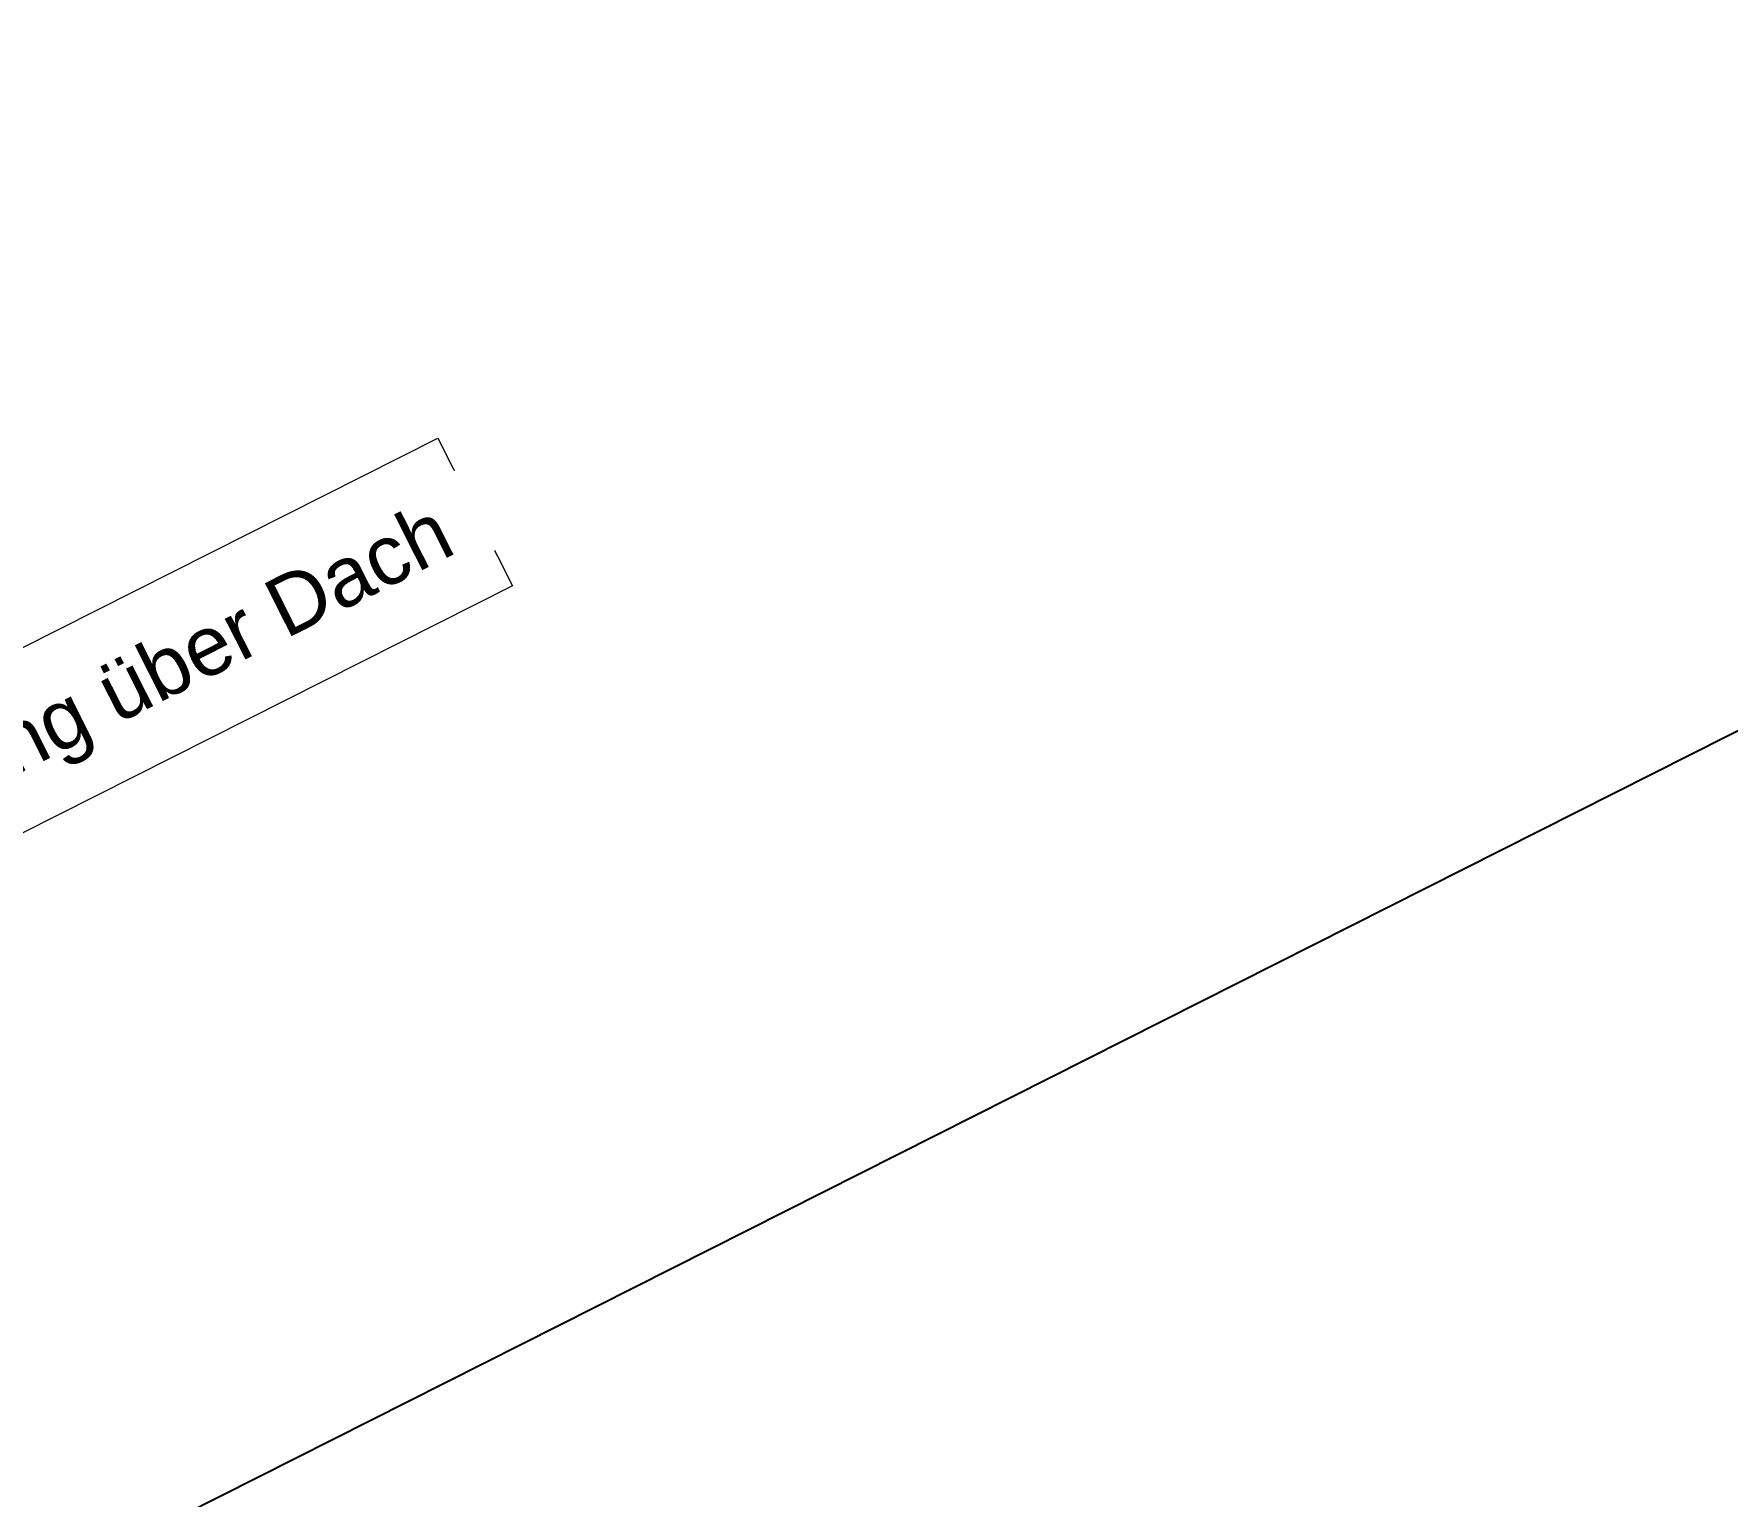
# Model space of a CAD drawing. Header units: metres. Extents: x 2682525 to 2683550, y 1250555 to 1251328.
# Drawn here: x 2683139.43 to 2683142.996, y 1250902.783 to 1250905.862 of the extents above; entities that cross this region are included whole.
import ezdxf

# ---------------------------------------------------------------- set-up
doc = ezdxf.new("R2010")
doc.units = ezdxf.units.M
doc.header["$PDMODE"] = 2
doc.header["$PDSIZE"] = -2
doc.linetypes.add('IMPORT-_24_ISO-10 Strichpunktlinie _2_', pattern=[46.98999999999999, 30.47999999999999, -7.619999999999998, 1.270000000000001, -7.619999999999998])
doc.linetypes.add('Verdeckt 0_75', pattern=[1.5, 0.75, -0.75])
for name, color, linetype, lineweight, true_color in [('2458 A U1_dwg-1', 9, 'Continuous', 18, 0x808080), ('_24_000 Linien-Oeffnungsflügel 0_10', 9, 'Continuous', 18, 0x808080), ('_24_000 Linien-Strichpunktlinie 0_10', 9, 'IMPORT-_24_ISO-10 Strichpunktlinie _2_', 18, 0x808080), ('_24_200 Materialien-Beton', 9, 'Continuous', 18, 0x808080), ('_24_200 Materialien-Fertigbeton', 9, 'Continuous', 18, 0x808080), ('_24_200 Materialien-Holzwerkstoffe', 9, 'Continuous', 18, 0x808080), ('_24_200 Materialien-Kalksandstein', 9, 'Continuous', 18, 0x808080), ('_24_300 Bauteile 3D-Boden Decken', 9, 'Continuous', 18, 0x808080), ('_24_300 Bauteile 3D-Stuetze', 9, 'Continuous', 18, 0x808080), ('_24_300 Bauteile 3D-Treppe', 9, 'Continuous', 18, 0x808080), ('_24_300 Bauteile 3D-Tuer', 9, 'Continuous', 18, 0x808080), ('_24_300 Bauteile 3D-Wand Innen', 9, 'Continuous', 18, 0x808080), ('_24_800 Beschriftung-1_50-Vermassung', 9, 'Continuous', 18, 0x808080), ('_24_Keine', 9, 'Continuous', 18, 0x808080), ('Bemassung', 9, 'Continuous', 18, 0x808080)]:
    doc.layers.add(name, color=color, linetype=linetype, lineweight=lineweight, true_color=true_color)
for name, color, linetype, lineweight in [('A-____-____-DIMS', 7, 'Continuous', 9), ('A-DETL-____-MBND', 7, 'Verdeckt 0_75', 18), ('Bemassung-1', 7, 'Continuous', 18), ('G-____-____-TEXT', 7, 'Continuous', 9)]:
    doc.layers.add(name, color=color, linetype=linetype, lineweight=lineweight)
doc.styles.add('Arial_3', font='arial.ttf', dxfattribs={"height": 125})
doc.styles.add('Arial_31', font='arial.ttf', dxfattribs={"width": 0.9, "height": 200})
doc.styles.add('ISOCP_2', font='isocp___.ttf', dxfattribs={"height": 125.8608217592593})
doc.styles.add('ISOCP_5', font='isocp___.ttf', dxfattribs={"height": 100.6886574074074})
doc.dimstyles.new('2_0_mm_-_Arial', dxfattribs={"dimscale": 304.8, "dimtxt": 204.051879991394, "dimasz": 0.2460629921259842, "dimexe": 0.3280839895013123, "dimexo": 0.3280840109072179, "dimgap": 0.08202099737532807, "dimtad": 1, "dimdec": 1, "dimlfac": 0.001, "dimrnd": 0.09999999999999999, "dimzin": 0, "dimdsep": 46, "dimtxsty": 'Arial_31', "dimblk1": 'OBLIQUE', "dimblk2": 'OBLIQUE', "dimsah": 1, "dimcen": 0.09, "dimdle": 0.3280839895013123, "dimazin": 0, "dimtfac": 1, "dimtdec": 4, "dimtix": 1, "dimtmove": 0, "dimatfit": 3, "dimfxl": 1, "dimtvp": 1, "dimtfill": 1, "dimtolj": 1, "dimtzin": 0, "dimarcsym": 2})
doc.dimstyles.new('2_0_mm_-_Arial_1', dxfattribs={"dimscale": 304.8, "dimtxt": 204.051879991394, "dimasz": 0.2460629921259842, "dimexe": 0.3280839895013123, "dimexo": 0.3280840109072179, "dimgap": 0.08202099737532807, "dimtad": 1, "dimdec": 1, "dimlfac": 0.001, "dimrnd": 0.09999999999999999, "dimzin": 0, "dimdsep": 46, "dimtxsty": 'Arial_31', "dimblk1": 'OBLIQUE', "dimblk2": 'OBLIQUE', "dimsah": 1, "dimcen": 0.09, "dimdle": 0.3280839895013123, "dimazin": 0, "dimtfac": 1, "dimtdec": 4, "dimtix": 1, "dimtmove": 2, "dimatfit": 3, "dimfxl": 1, "dimtvp": 1, "dimtfill": 1, "dimtolj": 1, "dimtzin": 0, "dimarcsym": 2})
pattern_1 = [(18.233, (0, 0), (93.86460339004219, -284.9376005907786), []), (18.233, (15.645, -47.492), (93.86460339004219, -284.9376005907786), []), (18.233, (-15.645, 47.492), (93.86460339004219, -284.9376005907786), [])]
pattern_2 = [(288.233, (0, 0), (47.4896000984631, 15.64410056500704), [])]
pattern_3 = [(18.233, (0, 0), (18.77292067800844, -56.98752011815572), []), (288.233, (0, 0), (63.31313485127099, 20.85671487326738), [])]
pattern_4 = [(0, (0, 0), (0, 50), []), (90, (0, 0), (50, -3.061616997868383e-15), [])]

# ---------------------------------------------------------------- blocks, each defined once
blk = doc.blocks.new('2458 A U1_dwg_VW_SLASH-9045485-U01 Bodenplatte')
at = {"layer": 'Bemassung'}
for p, q in [((500.0534143197685, 500.0534143197683), (-500.0534143197683, -500.0534143197685)), ((890.9383564621788, 0), (-999.9999999999999, 0))]:
    blk.add_line(p, q, dxfattribs=at)
blk = doc.blocks.new('2458 A U1_dwg-9041719-U01 Bodenplatte')
at = {"layer": '_24_200 Materialien-Beton'}
h = blk.add_hatch(dxfattribs=at)
h.set_pattern_fill('FP_1', color=256, style=0, pattern_type=2)
h.set_pattern_definition(pattern_3)
h.paths.add_polyline_path([(-16198.8901205325, -20300.81674097502), (-16148.89012053248, -20300.81674097502), (-16148.89012053248, -17240.4657966687), (-16398.89012053249, -17240.4657966687), (-16398.89012047766, -20300.81674097502)])
h = blk.add_hatch(dxfattribs=at)
h.set_pattern_fill('FP_1', color=256, style=0, pattern_type=2)
h.set_pattern_definition(pattern_3)
h.paths.add_polyline_path([(-16398.89012053249, -20300.81674098039), (-16148.89012053248, -20300.81674097502), (-16148.89012053248, -17240.4657966687), (-16398.89012053249, -17240.4657966687), (-16398.89012053249, -18509.22271522267)])
h = blk.add_hatch(dxfattribs=at)
h.set_pattern_fill('FP_1', color=256, style=0, pattern_type=2)
h.set_pattern_definition(pattern_3)
h.paths.add_polyline_path([(-19598.89012033912, -22160.57036004064), (-19598.89012033912, -19451.89133933163), (-19848.89012033911, -19451.89133933163), (-19848.89012033911, -22160.57036004064)])
h = blk.add_hatch(dxfattribs=at)
h.set_pattern_fill('FP_1', color=256, style=0, pattern_type=2)
h.set_pattern_definition(pattern_3)
h.paths.add_polyline_path([(-19598.89012033912, -22160.57036004064), (-19598.89012033912, -19451.89133933163), (-19848.89012033911, -19451.89133933163), (-19848.89012033911, -22160.57036004064)])
h = blk.add_hatch(dxfattribs=at)
h.set_pattern_fill('FP_1', color=256, style=0, pattern_type=2)
h.set_pattern_definition(pattern_3)
h.paths.add_polyline_path([(-16398.89012047277, -21690.81674098387), (-16148.8901205325, -21690.81674097311), (-16148.8901205325, -20300.81674098039), (-16398.89012053249, -20300.81674098576), (-16398.89012047579, -21620.64657649162)])
h = blk.add_hatch(dxfattribs=at)
h.set_pattern_fill('FP_1', color=256, style=0, pattern_type=2)
h.set_pattern_definition(pattern_3)
h.paths.add_polyline_path([(-16398.89012047277, -21690.81674098387), (-16148.89012047577, -21690.81674097311), (-16148.8901205325, -20300.81674097502), (-16398.89012047579, -20300.81674098576), (-16398.89012047579, -21620.64657649161)])
at = {"layer": '_24_200 Materialien-Fertigbeton'}
h = blk.add_hatch(dxfattribs=at)
h.set_pattern_fill('FP_14', color=256, style=0, pattern_type=2)
h.set_pattern_definition(pattern_4)
h.paths.add_polyline_path([(-16398.89012047579, -21940.8167409785), (-16148.89012047577, -21940.8167409785), (-16148.89012047577, -21690.81674097849), (-16398.89012047579, -21690.81674097849)])
h = blk.add_hatch(dxfattribs=at)
h.set_pattern_fill('FP_14', color=256, style=0, pattern_type=2)
h.set_pattern_definition(pattern_4)
h.paths.add_polyline_path([(-16398.89012047579, -21940.8167409785), (-16148.89012047577, -21940.8167409785), (-16148.89012047577, -21690.81674097849), (-16398.89012047579, -21690.81674097849)])
at = {"layer": '_24_200 Materialien-Holzwerkstoffe'}
h = blk.add_hatch(dxfattribs=at)
h.set_pattern_fill('FP_3', color=256, style=0, pattern_type=2)
h.set_pattern_definition(pattern_1)
h.paths.add_polyline_path([(-16198.8901205325, -21140.8167409804), (-16148.8901205325, -21090.81674098039), (-16148.8901205325, -20300.81674098039), (-16198.8901205325, -20300.81674098039), (-16198.8901205325, -21090.81674098038)])
h = blk.add_hatch(dxfattribs=at)
h.set_pattern_fill('FP_3', color=256, style=0, pattern_type=2)
h.set_pattern_definition(pattern_1)
h.paths.add_polyline_path([(-16198.8901205325, -21140.8167409804), (-16148.8901205325, -21090.81674098039), (-16148.8901205325, -20300.81674098039), (-16198.8901205325, -20300.81674098039), (-16198.8901205325, -21090.81674098038)])
h = blk.add_hatch(dxfattribs=at)
h.set_pattern_fill('FP_3', color=256, style=0, pattern_type=2)
h.set_pattern_definition(pattern_1)
h.paths.add_polyline_path([(-16198.89012053249, -21140.81674098039), (-14676.67066136367, -21140.81674098038), (-14676.67066136367, -21090.81674098038), (-16148.8901205325, -21090.81674098039)])
h = blk.add_hatch(dxfattribs=at)
h.set_pattern_fill('FP_3', color=256, style=0, pattern_type=2)
h.set_pattern_definition(pattern_1)
h.paths.add_polyline_path([(-16198.89012053249, -21140.81674098039), (-14676.67066136367, -21140.81674098038), (-14676.67066136367, -21090.81674098038), (-16148.8901205325, -21090.81674098039)])
at = {"layer": '_24_200 Materialien-Kalksandstein'}
h = blk.add_hatch(dxfattribs=at)
h.set_pattern_fill('FP_6', color=256, style=0, pattern_type=2)
h.set_pattern_definition(pattern_2)
h.paths.add_polyline_path([(-17648.89012047767, -20150.81674098038), (-17498.8901204799, -20150.81674098038), (-17498.89012047995, -19078.57468799323), (-17648.89012047767, -19078.57468799324)])
h = blk.add_hatch(dxfattribs=at)
h.set_pattern_fill('FP_6', color=256, style=0, pattern_type=2)
h.set_pattern_definition(pattern_2)
h.paths.add_polyline_path([(-17648.8901204799, -20150.81674098038), (-17498.8901204799, -20150.81674098038), (-17498.89012047995, -19078.57468799323), (-17648.89012047995, -19078.57468799324)])
h = blk.add_hatch(dxfattribs=at)
h.set_pattern_fill('FP_6', color=256, style=0, pattern_type=2)
h.set_pattern_definition(pattern_2)
h.paths.add_polyline_path([(-17648.89012047765, -22160.57036004065), (-17498.89012047765, -22160.57036004065), (-17498.8901204799, -20300.81674098039), (-17648.89012047767, -20150.81674098038), (-17648.89012047767, -20300.81674098039)])
h = blk.add_hatch(dxfattribs=at)
h.set_pattern_fill('FP_6', color=256, style=0, pattern_type=2)
h.set_pattern_definition(pattern_2)
h.paths.add_polyline_path([(-17498.8901204799, -20300.81674097815), (-16398.89012047766, -20300.81674097502), (-16398.89012047766, -20150.81674098039), (-17648.89012047767, -20150.81674098262)])
h = blk.add_hatch(dxfattribs=at)
h.set_pattern_fill('FP_6', color=256, style=0, pattern_type=2)
h.set_pattern_definition(pattern_2)
h.paths.add_polyline_path([(-17648.89012047765, -22160.57036004065), (-17498.89012047765, -22160.57036004065), (-17498.8901204799, -20300.81674098039), (-17648.89012047767, -20150.81674098038), (-17648.89012047767, -20300.81674098039)])
h = blk.add_hatch(dxfattribs=at)
h.set_pattern_fill('FP_6', color=256, style=0, pattern_type=2)
h.set_pattern_definition(pattern_2)
h.paths.add_polyline_path([(-17498.8901204799, -20300.81674097815), (-16398.89012047766, -20300.81674097502), (-16398.89012047766, -20150.81674098039), (-17648.8901204799, -20150.81674098038)])
at = {"layer": '_24_000 Linien-Oeffnungsflügel 0_10', "flags": 128}
blk.add_lwpolyline([(-16474.89012047762, -23157.57036004061), (-17448.89012047762, -23157.57036004061)], close=True, dxfattribs=at)
at = {"layer": '_24_000 Linien-Oeffnungsflügel 0_10'}
blk.add_arc((-17448.89012047762, -23157.57036004062), 974, 0, 90.00000000000044, dxfattribs=at)
blk.add_arc((-17448.89012047762, -23157.57036004062), 974, 0, 90.00000000000044, dxfattribs=at)
at = {"layer": '_24_000 Linien-Strichpunktlinie 0_10', "flags": 128}
blk.add_lwpolyline([(-18398.89012048161, -17510.46579666837), (-17648.89012048039, -17510.46579666837), (-17648.89012048039, -22150.46579666831), (-18398.8901204806, -22150.46579666831)], close=True, dxfattribs=at)
blk.add_lwpolyline([(-18398.89012048161, -17510.46579666837), (-17648.89012048039, -17510.46579666837), (-17648.89012048039, -22150.46579666831), (-18398.8901204806, -22150.46579666831)], close=True, dxfattribs=at)
at = {"layer": '_24_200 Materialien-Beton', "flags": 128}
for points in [[(-16398.89012053248, -20300.81674098574), (-16398.89012053248, -21690.81674098384), (-16398.89012053248, -20300.81674098037), (-16398.89012053248, -17240.46579666869)], [(-16148.89012053248, -20300.81674097499), (-16148.89012053248, -21690.81674097309), (-16148.89012053248, -20300.81674098037), (-16148.89012053248, -17240.46579666868)], [(-19598.89012033909, -22160.57036004062), (-19598.89012033909, -19451.89133933161), (-19598.89012033909, -19351.4772706068), (-19598.89012033909, -19451.89133933161)]]:
    blk.add_lwpolyline(points, close=True, dxfattribs=at)
at = {"layer": '_24_200 Materialien-Fertigbeton', "flags": 128}
blk.add_lwpolyline([(-16398.89012047576, -21940.81674097848), (-16398.89012047576, -21690.81674097847), (-16148.89012047576, -21690.81674097847), (-16148.89012047576, -21940.81674097848)], close=True, dxfattribs=at)
blk.add_lwpolyline([(-16398.89012047576, -21940.81674097848), (-16398.89012047576, -21690.81674097847), (-16148.89012047576, -21690.81674097847), (-16148.89012047576, -21940.81674097848)], close=True, dxfattribs=at)
at = {"layer": '_24_200 Materialien-Holzwerkstoffe', "flags": 128}
for points in [[(-16198.89012053248, -21140.81674098038), (-16198.89012053248, -20300.81674098036), (-16198.89012053248, -21140.81674098038), (-14676.67066136365, -21140.81674098038)], [(-16148.89012053247, -21090.81674098037), (-16148.89012053247, -20300.81674098036), (-16148.89012053247, -21090.81674098037), (-14676.67066136365, -21090.81674098037)]]:
    blk.add_lwpolyline(points, close=True, dxfattribs=at)
at = {"layer": '_24_200 Materialien-Kalksandstein', "flags": 128}
for points in [[(-17648.89012047993, -19078.57468799323), (-17648.89012047993, -20150.81674098036), (-17648.89012047993, -22160.57036004062), (-17648.89012047993, -20150.81674098036)], [(-17498.89012047993, -19078.57468799322), (-17498.89012047993, -20150.81674098036), (-16398.89012047764, -20150.81674098036), (-17498.89012047988, -20150.81674098036)], [(-16398.89012047764, -20300.81674098037), (-17498.89012047764, -20300.81674098037), (-17498.89012047764, -22160.57036004062), (-17498.89012047764, -20300.81674098036)], [(-17498.89012047763, -22120.57036004062), (-17498.89012047763, -22160.57036004062)], [(-17648.89012047763, -22160.57036004062), (-17498.89012047763, -22160.57036004062)]]:
    blk.add_lwpolyline(points, close=True, dxfattribs=at)
at = {"layer": '_24_300 Bauteile 3D-Boden Decken'}
for centre in [(-18396.46636316307, -20752.41185760242), (-18396.46636316307, -20752.41185760242), (-19149.27668179422, -20950.65144381155), (-19149.27668179422, -20950.65144381155)]:
    blk.add_circle(centre, 50, dxfattribs=at)
at = {"layer": '_24_300 Bauteile 3D-Stuetze', "flags": 128}
for points in [[(-16273.89012047576, -22115.81674097848), (-16273.89012047576, -21515.81674097847)], [(-15973.89012047577, -21815.81674097848), (-16573.89012047576, -21815.81674097848)]]:
    blk.add_lwpolyline(points, close=True, dxfattribs=at)
at = {"layer": '_24_300 Bauteile 3D-Treppe'}
for p, q in [((-17023.89012047764, -18804.33331012815), (-17023.89012047764, -22150.46579666868)), ((-17023.89012047764, -18804.33331012815), (-17023.89012047764, -22150.46579666868)), ((-17648.89012047764, -19450.46579666867), (-17648.89012047764, -19720.46579666868)), ((-17648.89012047764, -19450.46579666867), (-17648.89012047764, -19720.46579666868)), ((-17648.89012047764, -19720.46579666868), (-17648.89012047764, -19990.46579666867)), ((-17648.89012047764, -19720.46579666868), (-17648.89012047764, -19990.46579666867)), ((-17648.89012047763, -19990.46579666867), (-17648.89012047763, -20260.46579666867)), ((-17648.89012047763, -19990.46579666867), (-17648.89012047763, -20260.46579666867)), ((-16398.89012047763, -19990.46579666867), (-16398.89012047763, -20260.46579666867)), ((-16398.89012047763, -19990.46579666867), (-16398.89012047763, -20260.46579666867)), ((-17648.89012047763, -20260.46579666867), (-17648.89012047763, -20530.46579666867)), ((-17648.89012047763, -20260.46579666867), (-17648.89012047763, -20530.46579666867)), ((-16398.89012047763, -20260.46579666867), (-16398.89012047763, -20530.46579666867)), ((-16398.89012047763, -20260.46579666867), (-16398.89012047763, -20530.46579666867)), ((-17648.89012047763, -20530.46579666867), (-17648.89012047763, -20800.46579666868)), ((-17648.89012047763, -20530.46579666867), (-17648.89012047763, -20800.46579666868)), ((-16398.89012047763, -20530.46579666867), (-16398.89012047763, -20800.46579666867)), ((-16398.89012047763, -20530.46579666867), (-16398.89012047763, -20800.46579666867)), ((-17648.89012047763, -20800.46579666868), (-17648.89012047763, -21070.46579666868)), ((-17648.89012047763, -20800.46579666868), (-17648.89012047763, -21070.46579666868)), ((-16398.89012047763, -20800.46579666867), (-16398.89012047763, -21070.46579666867)), ((-16398.89012047763, -20800.46579666867), (-16398.89012047763, -21070.46579666867)), ((-17648.89012047763, -21070.46579666868), (-17648.89012047763, -21340.46579666868)), ((-17648.89012047763, -21070.46579666868), (-17648.89012047763, -21340.46579666868)), ((-16398.89012047763, -21070.46579666867), (-16398.89012047763, -21340.46579666867)), ((-16398.89012047763, -21070.46579666867), (-16398.89012047763, -21340.46579666867)), ((-17648.89012047763, -21340.46579666868), (-17648.89012047763, -21610.46579666867)), ((-17648.89012047763, -21340.46579666868), (-17648.89012047763, -21610.46579666867)), ((-16398.89012047763, -21340.46579666867), (-16398.89012047763, -21610.46579666867)), ((-16398.89012047763, -21340.46579666867), (-16398.89012047763, -21610.46579666867)), ((-17648.89012047763, -21610.46579666867), (-17648.89012047763, -21880.46579666867)), ((-17648.89012047763, -21610.46579666867), (-17648.89012047763, -21880.46579666867)), ((-16398.89012047763, -21610.46579666867), (-16398.89012047763, -21880.46579666867)), ((-16398.89012047763, -21610.46579666867), (-16398.89012047763, -21880.46579666867)), ((-17648.89012047763, -21880.46579666867), (-17648.89012047763, -22150.46579666867)), ((-17648.89012047763, -21880.46579666867), (-17648.89012047763, -22150.46579666867)), ((-16398.89012047763, -21880.46579666867), (-16398.89012047763, -22150.46579666867)), ((-16398.89012047763, -21880.46579666867), (-16398.89012047763, -22150.46579666867)), ((-17648.89012047763, -22150.46579666867), (-17648.89012047763, -22420.46579666868)), ((-17648.89012047763, -22150.46579666867), (-17648.89012047763, -22420.46579666868)), ((-16398.89012047763, -22150.46579666867), (-16398.89012047763, -22420.46579666868)), ((-16398.89012047763, -22150.46579666867), (-16398.89012047763, -22420.46579666868))]:
    blk.add_line(p, q, dxfattribs=at)
at = {"layer": '_24_300 Bauteile 3D-Treppe', "flags": 128}
blk.add_lwpolyline([(-17738.89012047764, -19217.13875259873), (-17738.89012047764, -22420.46579666868), (-17638.89012047763, -22420.46579666868), (-17638.89012047763, -19159.40372567977)], dxfattribs=at)
blk.add_lwpolyline([(-17738.89012047764, -19217.13875259873), (-17738.89012047764, -22420.46579666868), (-17638.89012047763, -22420.46579666868), (-17638.89012047763, -19159.40372567977)], dxfattribs=at)
for points in [[(-17648.89012047764, -19720.46579666868), (-16398.89012047764, -19720.46579666868)], [(-17648.89012047763, -19990.46579666867), (-16398.89012047763, -19990.46579666867)], [(-17648.89012047763, -20260.46579666867), (-16398.89012047763, -20260.46579666867)], [(-17648.89012047763, -20530.46579666867), (-16398.89012047763, -20530.46579666867)], [(-17648.89012047763, -20800.46579666868), (-16398.89012047763, -20800.46579666868)], [(-17648.89012047763, -21070.46579666868), (-16398.89012047763, -21070.46579666868)], [(-17648.89012047763, -21340.46579666868), (-16398.89012047763, -21340.46579666868)], [(-17648.89012047763, -21610.46579666867), (-16398.89012047763, -21610.46579666867)], [(-17648.89012047763, -21880.46579666867), (-16398.89012047763, -21880.46579666867)], [(-16398.89012047763, -22150.46579666867), (-16398.89012047763, -22420.46579666868), (-17648.89012047763, -22420.46579666868), (-17648.89012047763, -22150.46579666867)], [(-16398.89012047763, -22150.46579666867), (-16398.89012047763, -22420.46579666868), (-17648.89012047763, -22420.46579666868), (-17648.89012047763, -22150.46579666867)], [(-17648.89012047763, -22150.46579666867), (-16398.89012047763, -22150.46579666867)], [(-17020.8903035831, -22147.46597977416), (-17023.89012047763, -22150.46579666868), (-17026.88993737216, -22147.46597977416)], [(-17020.8903035831, -22147.46597977416), (-17023.89012047763, -22150.46579666868), (-17026.88993737216, -22147.46597977416)], [(-17648.89012047763, -22420.46579666868), (-16398.89012047763, -22420.46579666868)]]:
    blk.add_lwpolyline(points, close=True, dxfattribs=at)
at = {"layer": '_24_300 Bauteile 3D-Tuer', "flags": 128}
blk.add_lwpolyline([(-17498.89012047763, -22120.57036004062), (-17498.89012047763, -22183.57036004062), (-17498.89012047763, -22200.57036004062), (-17648.89012047763, -22200.57036004062), (-17648.89012047763, -22160.57036004062), (-17498.89012047763, -22160.57036004062)], close=True, dxfattribs=at)
blk.add_lwpolyline([(-17498.89012047763, -22120.57036004062), (-17498.89012047763, -22183.57036004062), (-17498.89012047763, -22200.57036004062), (-17648.89012047763, -22200.57036004062), (-17648.89012047763, -22160.57036004062), (-17498.89012047763, -22160.57036004062)], close=True, dxfattribs=at)
at = {"layer": '_24_300 Bauteile 3D-Wand Innen', "flags": 128}
for points in [[(-16398.89012053247, -17240.46579666869), (-16398.89012053247, -20300.81674098037), (-17498.89012047764, -20300.81674098037), (-17498.89012047764, -22160.57036004062), (-17498.89012047764, -20300.81674098036), (-16398.89012047764, -20300.81674098036)], [(-16148.89012053248, -21090.81674098037), (-14676.67066136365, -21090.81674098037), (-16148.89012053248, -21090.81674098037), (-16148.89012053248, -20300.81674098036), (-16148.89012053248, -17240.46579666868), (-16148.89012053248, -20300.81674098036)], [(-17648.89012047993, -19078.57468799323), (-17648.89012047993, -20150.81674098036), (-17648.89012047993, -22160.57036004062), (-17648.89012047993, -20150.81674098036)], [(-17498.89012047993, -19078.57468799322), (-17498.89012047993, -20150.81674098036), (-16398.89012047764, -20150.81674098036), (-17498.89012047987, -20150.81674098036)], [(-19598.89012033909, -22160.57036004062), (-19598.89012033909, -19451.89133933161), (-19598.89012033909, -19351.4772706068), (-19598.89012033909, -19451.89133933161)], [(-16398.89012047274, -21690.81674098384), (-16148.89012047274, -21690.81674098384), (-16148.89012047274, -20300.81674098037), (-16398.89012053247, -20300.81674098037), (-16398.89012053247, -21690.81674098384), (-16148.89012047274, -21690.81674098384), (-16148.89012047274, -20300.81674098037), (-16398.89012053247, -20300.81674098037)], [(-16198.89012053247, -21140.81674098038), (-16198.89012053247, -20300.81674098036), (-16198.89012053247, -21140.81674098038), (-14676.67066136365, -21140.81674098038)]]:
    blk.add_lwpolyline(points, close=True, dxfattribs=at)
at = {"layer": '_24_Keine', "flags": 128}
blk.add_lwpolyline([(-19598.89012033909, -22060.98442876543), (-18623.89012040837, -19451.6843049692), (-17648.89012047764, -22060.98442876543)], dxfattribs=at)
blk.add_lwpolyline([(-19598.89012033909, -22060.98442876543), (-18623.89012040837, -19451.6843049692), (-17648.89012047764, -22060.98442876543)], dxfattribs=at)
for points in [[(-17648.89012047763, -19451.89133933161), (-19598.89012033909, -19451.89133933161)], [(-17648.89012047764, -22060.98442876543), (-19598.89012033911, -22060.98442876543)]]:
    blk.add_lwpolyline(points, close=True, dxfattribs=at)
at = {"layer": 'Bemassung', "flags": 128}
for points in [[(-15839.9120201597, -17352.70700760619), (-15839.9120201597, -21828.5755300391)], [(-16669.26868168895, -19926.33431910537), (-16669.26868168895, -20038.57553004287), (-16669.26868168895, -17402.70700760619), (-16669.26868168895, -20038.57553004287)], [(-18018.44714080773, -19190.81589893074), (-18018.44714080773, -22048.32914910313)], [(-16569.26868168897, -20150.81674098038), (-17333.39012047933, -20150.81674098038), (-16569.26868168898, -20150.81674098038), (-17333.39012047933, -20150.81674098038)], [(-16669.26868168895, -20150.81674098038), (-16669.26868168895, -20300.81674098038)], [(-16569.26868168898, -20300.81674098038), (-17220.89012047765, -20300.81674098038), (-16569.26868168897, -20300.81674098038), (-17220.89012047765, -20300.81674098038)], [(-16669.26868168896, -20413.05795191788), (-16669.26868168896, -23798.32914910311), (-16669.26868168896, -20413.05795191788), (-16669.26868168896, -20525.29916285538)], [(-16148.89012051329, -21440.46579666865), (-16148.89012051329, -20750.43496013142)], [(-16398.89012047766, -21440.46579666865), (-16398.89012047766, -20803.46579666868), (-16398.89012047766, -21440.46579666865), (-16398.89012047766, -20803.46579666868)], [(-17648.89012047766, -21240.46579666869), (-17648.89012047766, -21404.96579666867), (-17648.89012047766, -21240.46579666869), (-17648.89012047766, -21404.96579666867)], [(-17498.89012047764, -21440.46579666865), (-17498.89012047764, -21233.69355051049), (-17498.89012047764, -21440.46579666865), (-17498.89012047764, -21233.69355051049)], [(-17873.37254235266, -21340.46579666868), (-17761.13133141516, -21340.46579666868), (-19486.64890940159, -21340.46579666868), (-19374.4076984641, -21340.46579666868), (-19486.64890940159, -21340.46579666868), (-17761.13133141516, -21340.46579666868)], [(-17648.89012047766, -21340.46579666868), (-17498.89012047764, -21340.46579666868)], [(-16623.37254235265, -21340.46579666866), (-16511.13133141516, -21340.46579666866), (-17386.64890954014, -21340.46579666866), (-17274.40769860264, -21340.46579666866), (-17386.64890954014, -21340.46579666866), (-16511.13133141516, -21340.46579666866)], [(-16398.89012047766, -21340.46579666866), (-16148.89012051329, -21340.46579666866)], [(-15924.40769863828, -21340.46579666866), (-16036.64890957578, -21340.46579666866)], [(-14963.82153047696, -21940.8167409766), (-16145.89012047389, -21940.8167409766), (-15739.91202015971, -21940.8167409766), (-16145.89012047389, -21940.8167409766)], [(-18118.44714080771, -22160.57036004063), (-17651.89012047764, -22160.57036004063), (-18118.44714080771, -22160.57036004063), (-17651.89012047764, -22160.57036004063)], [(-18018.44714080773, -22272.81157097813), (-18018.44714080773, -23068.32914910313)]]:
    blk.add_lwpolyline(points, close=True, dxfattribs=at)
at = {"xscale": 0.1122412109375, "yscale": 0.1122412109375, "zscale": 0.1122412109375}
for p, rotation in [((-16669.26868168896, -20150.81674098038), 270), ((-16669.26868168895, -20150.81674098038), 270), ((-16669.26868168896, -20150.81674098038), 270), ((-16669.26868168895, -20150.81674098038), 270), ((-16669.26868168895, -20300.81674098038), 90), ((-16669.26868168896, -20300.81674098038), 90), ((-16669.26868168895, -20300.81674098038), 90), ((-16669.26868168896, -20300.81674098038), 90), ((-17498.89012047764, -21340.46579666868), 180), ((-17498.89012047764, -21340.46579666868), 180), ((-17498.89012047764, -21340.46579666868), 180), ((-17498.89012047764, -21340.46579666868), 180), ((-16148.89012051329, -21340.46579666866), 180), ((-16148.89012051329, -21340.46579666866), 180), ((-15839.91202015969, -21940.8167409766), 270), ((-15839.91202015969, -21940.8167409766), 270), ((-18018.44714080773, -22160.57036004063), 270), ((-18018.44714080773, -22160.57036004063), 270), ((-18018.44714080773, -22160.57036004063), 90), ((-18018.44714080773, -22160.57036004063), 90)]:
    blk.add_blockref('2458 A U1_dwg_VW_SLASH-9045485-U01 Bodenplatte', p, dxfattribs=dict(at, rotation=rotation))
for p in [(-17648.89012047766, -21340.46579666868), (-17648.89012047766, -21340.46579666868), (-17648.89012047766, -21340.46579666868), (-17648.89012047766, -21340.46579666868), (-16398.89012047766, -21340.46579666868), (-16398.89012047766, -21340.46579666866), (-16398.89012047766, -21340.46579666868), (-16398.89012047766, -21340.46579666866)]:
    blk.add_blockref('2458 A U1_dwg_VW_SLASH-9045485-U01 Bodenplatte', p, dxfattribs=at)
at = {"layer": '_24_800 Beschriftung-1_50-Vermassung', "insert": (-18119.46112752465, -22525.76004435967), "char_height": 125.8608217592593, "width": 389.1063829787234, "attachment_point": 1, "rotation": 270, "line_spacing_factor": 1.478621465017729, "style": 'ISOCP_2'}
blk.add_mtext('2.14', dxfattribs=at)
blk.add_mtext('2.14', dxfattribs=at)
at = {"layer": '_24_Keine', "insert": (-17362.51025320802, -23506.19381354489), "char_height": 100.6886574074074, "width": 1732.305187597129, "attachment_point": 1, "line_spacing_factor": 1.478621465017729, "style": 'ISOCP_5'}
blk.add_mtext('2.5/60.0404.31 (7.1m²)', dxfattribs=at)
blk.add_mtext('2.5/60.0404.31 (7.1m²)', dxfattribs=at)
at = {"layer": 'Bemassung-1', "char_height": 125.8608217592593, "attachment_point": 2, "rotation": 90, "line_spacing_factor": 1.478621465017729, "style": 'ISOCP_2'}
for s, insert, width in [('15', (-16356.7574144457, -20225.81674098037), 203.0120259019426), ('15', (-16356.7574144457, -20225.81674098037), 203.0120259019426), ('3.08', (-18125.48041677545, -20619.57252401693), 406.0240518038852), ('3.08', (-18125.48041677545, -20619.57252401693), 406.0240518038852), ('3.61', (-16561.14637740942, -22246.31153423521), 372.1887141535614), ('3.61', (-16561.14637740942, -22246.31153423521), 372.1887141535614), ('1.02', (-18125.48041677545, -22670.57036004062), 372.1887141535614), ('1.02', (-18125.48041677545, -22670.57036004062), 372.1887141535614)]:
    blk.add_mtext(s, dxfattribs=dict(at, insert=insert, width=width))
at = {"layer": 'Bemassung-1', "char_height": 125.8608217592593, "attachment_point": 2, "line_spacing_factor": 1.478621465017729, "style": 'ISOCP_2'}
for s, insert, width in [('15', (-17573.89012047765, -20992.4102490955), 203.0120259019426), ('15', (-17573.89012047765, -20992.4102490955), 203.0120259019426), ('1.95', (-18623.89012040837, -21233.43252070096), 372.1887141535614), ('1.95', (-18623.89012040837, -21233.43252070096), 372.1887141535614), ('1.10', (-16948.89012047765, -21233.43252070096), 338.3533765032377), ('1.10', (-16948.89012047765, -21233.43252070096), 338.3533765032377), ('25', (-16273.89012049547, -21233.43252070095), 236.8473635522664), ('25', (-16273.89012049547, -21233.43252070095), 236.8473635522664)]:
    blk.add_mtext(s, dxfattribs=dict(at, insert=insert, width=width))
blk = doc.blocks.new('_Oblique')
at = {"color": 0, "linetype": 'ByBlock', "lineweight": -2}
blk.add_line((-0.5, -0.5), (0.5, 0.5), dxfattribs=at)
blk = doc.blocks.new('*D1807')
at = {"layer": 'A-____-____-DIMS', "color": 0, "lineweight": -2, "transparency": 16777216}
for p, q in [((2683068.897622096, 1250867.009540824), (2683135.861756529, 1250900.785341326)), ((2683053.688199543, 1250859.338114525), (2683068.897622096, 1250867.009540824)), ((2683053.688199543, 1250859.338114525), (2682986.72406511, 1250825.562314023)), ((2683113.74310552, 1250778.098576879), (2683113.932022766, 1250777.724028246)), ((2683098.698719751, 1250770.099947516), (2683098.722600213, 1250770.052601948))]:
    blk.add_line(p, q, dxfattribs=at)
at = {"layer": 'A-____-____-DIMS', "color": 0, "lineweight": -2, "transparency": 16777216, "xscale": 74.99999999999999, "yscale": 74.99999999999999, "zscale": 74.99999999999999}
for p, rotation in [((2683068.897622096, 1250867.009540824), 206.7657572042305), ((2683053.688199543, 1250859.338114525), 26.76575720423048)]:
    blk.add_blockref('_Oblique', p, dxfattribs=dict(at, rotation=rotation))
at = {"layer": 'A-____-____-DIMS', "color": 0, "transparency": 16777216, "insert": (2683004.047613651, 1250976.668747653), "char_height": 200, "width": 911.641014607705, "attachment_point": 5, "rotation": 26.76575720423047, "style": 'Arial_31', "bg_fill": 3, "box_fill_scale": 1.1, "bg_fill_color": 256, "bg_fill_true_color": 13158600, "bg_fill_transparency": 0}
blk.add_mtext('\\A1;0.0', dxfattribs=at)
at = {"layer": 'Defpoints', "color": 0, "transparency": 16777216}
for p in [(2683068.708701911, 1250867.384095282), (2683068.897622096, 1250867.009540824), (2683053.664316143, 1250859.385465919)]:
    blk.add_point(p, dxfattribs=at)
blk = doc.blocks.new('*D1808')
at = {"layer": 'A-____-____-DIMS', "color": 0, "lineweight": -2, "transparency": 16777216}
for p, q in [((2683101.306229421, 1250883.356000871), (2683168.270363854, 1250917.131801374)), ((2683068.897622741, 1250867.009539544), (2683001.933488308, 1250833.233739042)), ((2683146.196746825, 1250794.355752247), (2683146.340630091, 1250794.070488293)), ((2683113.74310552, 1250778.098576879), (2683113.932023411, 1250777.724026967))]:
    blk.add_line(p, q, dxfattribs=at)
at = {"layer": 'A-____-____-DIMS', "color": 0, "transparency": 16777216, "insert": (2682617.72699169, 1250788.948338999), "char_height": 200, "width": 911.641014607705, "attachment_point": 1, "rotation": 26.76575720423047, "line_spacing_factor": 0.9417779076525878, "style": 'Arial_31', "bg_fill": 3, "box_fill_scale": 1.1, "bg_fill_color": 256, "bg_fill_true_color": 13158600, "bg_fill_transparency": 0}
blk.add_mtext('\\A1;0.0', dxfattribs=at)
at = {"layer": 'A-____-____-DIMS', "color": 0, "lineweight": -2, "transparency": 16777216}
blk.add_line((2683068.897622741, 1250867.009539544), (2683101.306229421, 1250883.356000871), dxfattribs=at)
at = {"layer": 'Defpoints', "color": 0, "transparency": 16777216}
for p in [(2683101.162343216, 1250883.641270651), (2683101.306229421, 1250883.356000871), (2683068.708701911, 1250867.384095282)]:
    blk.add_point(p, dxfattribs=at)
at = {"layer": 'A-____-____-DIMS', "color": 0, "lineweight": -2, "transparency": 16777216, "xscale": 74.99999999999999, "yscale": 74.99999999999999, "zscale": 74.99999999999999}
for p, rotation in [((2683101.306229421, 1250883.356000871), 206.7657572042305), ((2683068.897622741, 1250867.009539544), 26.76575720423048)]:
    blk.add_blockref('_Oblique', p, dxfattribs=dict(at, rotation=rotation))
blk = doc.blocks.new('*D1809')
at = {"layer": 'A-____-____-DIMS', "color": 0, "lineweight": -2, "transparency": 16777216}
for p, q in [((2683132.910514814, 1250899.296771893), (2683199.874649247, 1250933.072572396)), ((2683101.30623005, 1250883.355999624), (2683132.910514814, 1250899.296771893)), ((2683101.30623005, 1250883.355999624), (2683034.342095617, 1250849.580199121)), ((2683177.801724807, 1250810.295150137), (2683177.944915484, 1250810.011259315)), ((2683146.196746825, 1250794.355752247), (2683146.34063072, 1250794.070487046))]:
    blk.add_line(p, q, dxfattribs=at)
at = {"layer": 'A-____-____-DIMS', "color": 0, "lineweight": -2, "transparency": 16777216, "xscale": 74.99999999999999, "yscale": 74.99999999999999, "zscale": 74.99999999999999}
for p, rotation in [((2683132.910514814, 1250899.296771893), 206.7657572042305), ((2683101.30623005, 1250883.355999624), 26.76575720423048)]:
    blk.add_blockref('_Oblique', p, dxfattribs=dict(at, rotation=rotation))
at = {"layer": 'A-____-____-DIMS', "color": 0, "transparency": 16777216, "insert": (2683059.863075263, 1251004.821305737), "char_height": 200, "width": 911.641014607705, "attachment_point": 5, "rotation": 26.76575720423047, "style": 'Arial_31', "bg_fill": 3, "box_fill_scale": 1.1, "bg_fill_color": 256, "bg_fill_true_color": 13158600, "bg_fill_transparency": 0}
blk.add_mtext('\\A1;0.0', dxfattribs=at)
at = {"layer": 'Defpoints', "color": 0, "transparency": 16777216}
for p in [(2683132.767321199, 1250899.58066854), (2683132.910514814, 1250899.296771893), (2683101.162343216, 1250883.641270651)]:
    blk.add_point(p, dxfattribs=at)

msp = doc.modelspace()

# ---------------------------------------------------------------- linework, layer by layer
at = {"layer": 'A-DETL-____-MBND'}
msp.add_open_spline([(2683066.009390901, 1250869.679863096), (2683066.288205003, 1250869.551325586), (2683067.039320472, 1250869.18605556), (2683068.808618498, 1250868.554809036), (2683071.657237757, 1250869.494124548), (2683074.467321273, 1250871.018365242), (2683078.195421315, 1250872.859749516), (2683083.158512379, 1250875.383371573), (2683088.800458998, 1250878.256991499), (2683094.67246607, 1250881.112386641), (2683097.951854891, 1250882.94699488), (2683100.081408632, 1250883.879558791), (2683100.187642982, 1250884.43076455), (2683100.919117485, 1250885.016465895), (2683101.844521929, 1250884.711114088), (2683103.967648854, 1250886.004076284), (2683109.204590926, 1250888.417601884), (2683115.754953569, 1250891.836530144), (2683122.446522959, 1250895.24131188), (2683126.497124689, 1250897.270196159), (2683129.520615935, 1250898.811156605), (2683132.804656584, 1250900.260438276), (2683134.067093911, 1250906.573856538), (2683135.558020153, 1250913.796773206), (2683138.657477513, 1250918.602886364), (2683139.889302063, 1250920.906158589)], degree=3, knots=[0, 0, 0, 0, 3.021816965252346, 8.2668153199768, 17.95102877688316, 30.86478291184385, 40.23480069127133, 58.74610483870741, 85.71719350426484, 102.6006594184549, 122.8063238274784, 123.1988405673681, 125.0105717409506, 127.673553189531, 131.444065486728, 133.3966811922206, 151.4499517304334, 188.9907190902837, 205.6325642785124, 225.4757952452216, 233.4027051389572, 239.3167187433414, 259.753894699282, 288.8823652494151, 314.5908583427087, 314.5908583427087, 314.5908583427087, 314.5908583427087], dxfattribs=at)

# ---------------------------------------------------------------- block references
at = {"layer": '2458 A U1_dwg-1', "xscale": 0.001, "yscale": 0.001, "zscale": 0.001, "rotation": 26.76575494316579}
msp.add_blockref('2458 A U1_dwg-9041719-U01 Bodenplatte', (2683147.144467305, 1250931.177239274), dxfattribs=at)

# ---------------------------------------------------------------- next in the draw order: dimensions: what is measured, and where the dimension line sits
at = {"layer": 'A-____-____-DIMS'}
dim = msp.add_linear_dim(base=(2683068.897622096, 1250867.009540824), p1=(2683053.664316142, 1250859.385465919), p2=(2683068.708701911, 1250867.384095282), angle=26.76575720423047, dimstyle='2_0_mm_-_Arial', override={"dimpost": '<>', "dimfxl": 17038.5332360565}, dxfattribs=at)
dim.commit()
dim.dimension.update_dxf_attribs({"geometry": '*D1807', "text_midpoint": (2683004.047613651, 1250976.668747653)})

# ---------------------------------------------------------------- next in the draw order: dimensions: what is measured, and where the dimension line sits
dim = msp.add_linear_dim(base=(2683101.306229421, 1250883.356000871), p1=(2683068.708701911, 1250867.384095282), p2=(2683101.162343216, 1250883.641270651), angle=26.76575720423047, dimstyle='2_0_mm_-_Arial_1', override={"dimpost": '<>', "dimfxl": 36297.85923366722}, dxfattribs=at)
dim.commit()
dim.dimension.update_dxf_attribs({"geometry": '*D1808', "text_midpoint": (2683084.754535631, 1250875.177022492), "dimtype": 160})

# ---------------------------------------------------------------- next in the draw order: dimensions: what is measured, and where the dimension line sits
dim = msp.add_linear_dim(base=(2683132.910514814, 1250899.296771893), p1=(2683101.162343216, 1250883.641270651), p2=(2683132.767321198, 1250899.58066854), angle=26.76575720423047, dimstyle='2_0_mm_-_Arial', override={"dimpost": '<>', "dimfxl": 35396.87893486193}, dxfattribs=at)
dim.commit()
dim.dimension.update_dxf_attribs({"geometry": '*D1809', "text_midpoint": (2683059.863075263, 1251004.821305737)})

# ---------------------------------------------------------------- next in the draw order: linework, layer by layer
at = {"layer": 'G-____-____-TEXT', "flags": 128}
msp.add_lwpolyline([(2683138.68715058, 1250904.206949578), (2683140.280838507, 1250905.010784058), (2683140.437783381, 1250904.699624041), (2683138.844095454, 1250903.89578956)], close=True, dxfattribs=at)

# ---------------------------------------------------------------- next in the draw order: texts
at = {"layer": 'G-____-____-TEXT', "insert": (2683138.803089623, 1250904.143627379), "char_height": 0.125, "width": 1.9681428125, "attachment_point": 1, "rotation": 26.765754943165796, "style": 'Arial_3', "bg_fill": 3, "box_fill_scale": 1.25, "bg_fill_color": 256, "bg_fill_true_color": 13158600, "bg_fill_transparency": 0}
msp.add_mtext('Entlüftung über Dach', dxfattribs=at)

doc.saveas('drawing.dxf')
